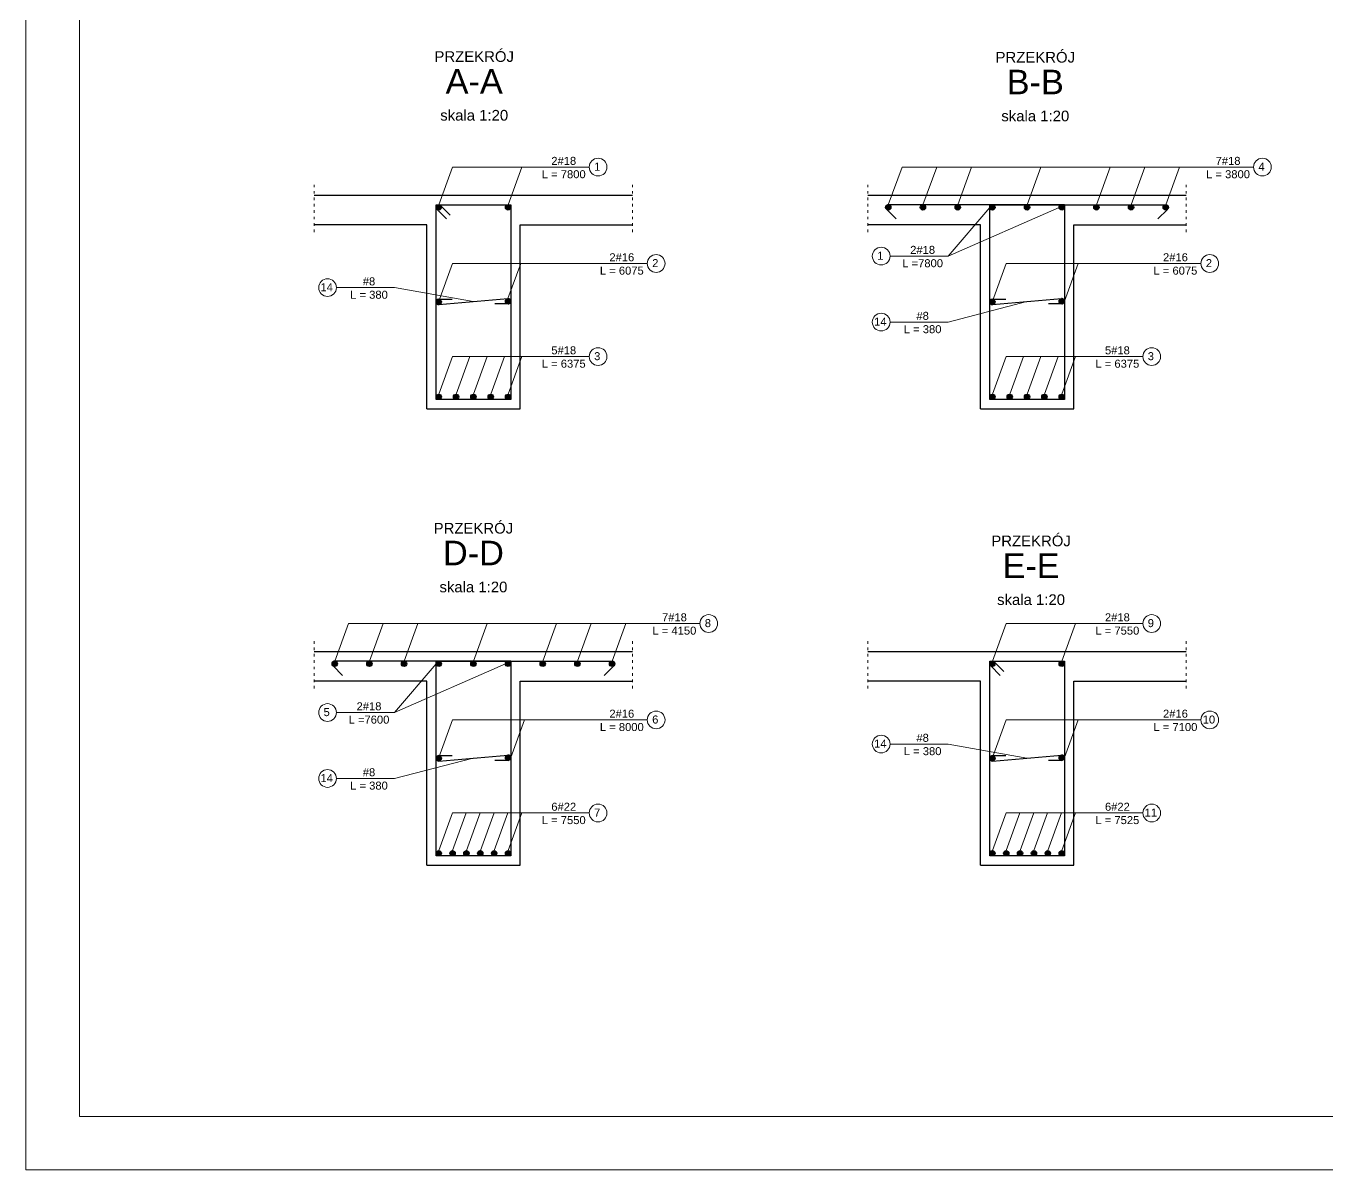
# Model space of a CAD drawing. Header units: millimetres. Extents: x 167217 to 300968, y 226456 to 301181.
# Drawn here: x 167217 to 179400, y 244368 to 255085 of the extents above; entities that cross this region are included whole.
import ezdxf

# ---------------------------------------------------------------- set-up
doc = ezdxf.new("R2010")
doc.units = ezdxf.units.MM
doc.linetypes.add('ACAD_ISO03W100', pattern=[30, 12, -18])
for name, color, linetype, lineweight in [('Linie', 7, 'Continuous', 5), ('opisówka', 255, 'Continuous', 5), ('Osie', 7, 'ACAD_ISO03W100', 5), ('Słupy', 1, 'Continuous', 25), ('zbrojenie dolne', 210, 'Continuous', 25), ('zbrojenie górne', 70, 'Continuous', 25)]:
    doc.layers.add(name, color=color, linetype=linetype, lineweight=lineweight)
doc.styles.add('KB2', font='arial.ttf', dxfattribs={"height": 230})

# ---------------------------------------------------------------- blocks, each defined once
blk = doc.blocks.new('*U180')
at = {"layer": 'zbrojenie dolne', "ltscale": 100}
h = blk.add_hatch(color=256, dxfattribs=at)
h.dxf.hatch_style = 1
h.paths.add_polyline_path([(25, 0, 1), (-25, 0, 1)])
blk.add_circle((0, 0), 25, dxfattribs=at)
blk = doc.blocks.new('*U181')
at = {"layer": 'zbrojenie górne', "color": 0, "linetype": 'ByBlock', "lineweight": -2, "transparency": 16777216}
for p in [(0, 0), (162.5, 0), (325, 0), (487.5, 0), (650, 0)]:
    blk.add_blockref('*U180', p, dxfattribs=at)
blk = doc.blocks.new('*U186')
at = {"layer": 'opisówka', "ltscale": 100}
blk.add_line((-64, -176), (64, 176), dxfattribs=at)
blk = doc.blocks.new('*U187')
at = {"layer": 'zbrojenie górne', "color": 0, "linetype": 'ByBlock', "lineweight": -2, "transparency": 16777216}
for p in [(0, 0), (162.5, 0), (325, 0), (487.5, 0), (650, 0)]:
    blk.add_blockref('*U186', p, dxfattribs=at)
blk = doc.blocks.new('*U188')
at = {"layer": 'opisówka', "ltscale": 100}
blk.add_line((-64, -176), (64, 176), dxfattribs=at)
blk = doc.blocks.new('*U189')
at = {"layer": 'zbrojenie górne', "color": 0, "linetype": 'ByBlock', "lineweight": -2, "transparency": 16777216}
for p in [(0, 0), (650, 0)]:
    blk.add_blockref('*U188', p, dxfattribs=at)
blk = doc.blocks.new('*U192')
at = {"layer": 'opisówka', "ltscale": 100}
blk.add_line((-64, -176), (64, 176), dxfattribs=at)
blk = doc.blocks.new('*U193')
at = {"layer": 'zbrojenie górne', "color": 0, "linetype": 'ByBlock', "lineweight": -2, "transparency": 16777216}
for p in [(0, 0), (650, 0)]:
    blk.add_blockref('*U192', p, dxfattribs=at)
blk = doc.blocks.new('*U194')
at = {"layer": 'zbrojenie dolne', "ltscale": 100}
h = blk.add_hatch(color=256, dxfattribs=at)
h.dxf.hatch_style = 1
h.paths.add_polyline_path([(25, 0, 1), (-25, 0, 1)])
blk.add_circle((0, 0), 25, dxfattribs=at)
blk = doc.blocks.new('*U195')
at = {"layer": 'zbrojenie górne', "color": 0, "linetype": 'ByBlock', "lineweight": -2, "transparency": 16777216}
for p in [(0, 0), (130, 0), (260, 0), (390, 0), (520, 0), (650, 0)]:
    blk.add_blockref('*U194', p, dxfattribs=at)
blk = doc.blocks.new('*U196')
at = {"layer": 'opisówka', "ltscale": 100}
blk.add_line((-64, -176), (64, 176), dxfattribs=at)
blk = doc.blocks.new('*U197')
at = {"layer": 'zbrojenie górne', "color": 0, "linetype": 'ByBlock', "lineweight": -2, "transparency": 16777216}
for p in [(0, 0), (130, 0), (260, 0), (390, 0), (520, 0), (650, 0)]:
    blk.add_blockref('*U196', p, dxfattribs=at)
blk = doc.blocks.new('*U198')
at = {"layer": 'zbrojenie dolne', "ltscale": 100}
h = blk.add_hatch(color=256, dxfattribs=at)
h.dxf.hatch_style = 1
h.paths.add_polyline_path([(25, 0, 1), (-25, 0, 1)])
blk.add_circle((0, 0), 25, dxfattribs=at)
blk = doc.blocks.new('*U199')
at = {"layer": 'zbrojenie górne', "color": 0, "linetype": 'ByBlock', "lineweight": -2, "transparency": 16777216}
for p in [(0, 0), (162.5, 0), (325, 0), (487.5, 0), (650, 0)]:
    blk.add_blockref('*U198', p, dxfattribs=at)
blk = doc.blocks.new('*U200')
at = {"layer": 'opisówka', "ltscale": 100}
blk.add_line((-64, -176), (64, 176), dxfattribs=at)
blk = doc.blocks.new('*U201')
at = {"layer": 'zbrojenie górne', "color": 0, "linetype": 'ByBlock', "lineweight": -2, "transparency": 16777216}
for p in [(0, 0), (162.5, 0), (325, 0), (487.5, 0), (650, 0)]:
    blk.add_blockref('*U200', p, dxfattribs=at)
blk = doc.blocks.new('*U202')
at = {"layer": 'zbrojenie dolne', "ltscale": 100}
h = blk.add_hatch(color=256, dxfattribs=at)
h.dxf.hatch_style = 1
h.paths.add_polyline_path([(25, 0, 1), (-25, 0, 1)])
blk.add_circle((0, 0), 25, dxfattribs=at)
blk = doc.blocks.new('*U203')
at = {"layer": 'zbrojenie górne', "color": 0, "linetype": 'ByBlock', "lineweight": -2, "transparency": 16777216}
for p in [(0, 0), (130, 0), (260, 0), (390, 0), (520, 0), (650, 0)]:
    blk.add_blockref('*U202', p, dxfattribs=at)
blk = doc.blocks.new('*U204')
at = {"layer": 'opisówka', "ltscale": 100}
blk.add_line((-64, -176), (64, 176), dxfattribs=at)
blk = doc.blocks.new('*U205')
at = {"layer": 'zbrojenie górne', "color": 0, "linetype": 'ByBlock', "lineweight": -2, "transparency": 16777216}
for p in [(0, 0), (130, 0), (260, 0), (390, 0), (520, 0), (650, 0)]:
    blk.add_blockref('*U204', p, dxfattribs=at)

msp = doc.modelspace()

# ---------------------------------------------------------------- hatches: boundary and pattern name
at = {"layer": 'zbrojenie dolne', "ltscale": 100}
h = msp.add_hatch(color=256, dxfattribs=at)
h.dxf.hatch_style = 1
h.paths.add_polyline_path([(171109.5, 253386, 1), (171059.5, 253386, 1)])
h = msp.add_hatch(color=256, dxfattribs=at)
h.dxf.hatch_style = 1
h.paths.add_polyline_path([(171759.5, 253386, 1), (171709.5, 253386, 1)])
h = msp.add_hatch(color=256, dxfattribs=at)
h.dxf.hatch_style = 1
h.paths.add_polyline_path([(175273.2, 253386, -1), (175323.2, 253386, -1)])
h = msp.add_hatch(color=256, dxfattribs=at)
h.dxf.hatch_style = 1
h.paths.add_polyline_path([(175598.2, 253386, -1), (175648.2, 253386, -1)])
h = msp.add_hatch(color=256, dxfattribs=at)
h.dxf.hatch_style = 1
h.paths.add_polyline_path([(175923.2, 253386, -1), (175973.2, 253386, -1)])
h = msp.add_hatch(color=256, dxfattribs=at)
h.dxf.hatch_style = 1
h.paths.add_polyline_path([(176298.2, 253386, 1), (176248.2, 253386, 1)])
h = msp.add_hatch(color=256, dxfattribs=at)
h.dxf.hatch_style = 1
h.paths.add_polyline_path([(176298.2, 253386, 1), (176248.2, 253386, 1)])
h = msp.add_hatch(color=256, dxfattribs=at)
h.dxf.hatch_style = 1
h.paths.add_polyline_path([(176623.2, 253386, 1), (176573.2, 253386, 1)])
h = msp.add_hatch(color=256, dxfattribs=at)
h.dxf.hatch_style = 1
h.paths.add_polyline_path([(176948.2, 253386, 1), (176898.2, 253386, 1)])
h = msp.add_hatch(color=256, dxfattribs=at)
h.dxf.hatch_style = 1
h.paths.add_polyline_path([(176948.2, 253386, 1), (176898.2, 253386, 1)])
h = msp.add_hatch(color=256, dxfattribs=at)
h.dxf.hatch_style = 1
h.paths.add_polyline_path([(177273.2, 253386, 1), (177223.2, 253386, 1)])
h = msp.add_hatch(color=256, dxfattribs=at)
h.dxf.hatch_style = 1
h.paths.add_polyline_path([(177598.2, 253386, 1), (177548.2, 253386, 1)])
h = msp.add_hatch(color=256, dxfattribs=at)
h.dxf.hatch_style = 1
h.paths.add_polyline_path([(177923.2, 253386, 1), (177873.2, 253386, 1)])
h = msp.add_hatch(color=256, dxfattribs=at)
h.dxf.hatch_style = 1
h.paths.add_polyline_path([(171109.5, 252500.3, 1), (171059.5, 252500.3, 1)])
h = msp.add_hatch(color=256, dxfattribs=at)
h.dxf.hatch_style = 1
h.paths.add_polyline_path([(171759.6, 252506.3, 1), (171709.6, 252506.3, 1)])
h = msp.add_hatch(color=256, dxfattribs=at)
h.dxf.hatch_style = 1
h.paths.add_polyline_path([(176298.2, 252500.3, 1), (176248.2, 252500.3, 1)])
h = msp.add_hatch(color=256, dxfattribs=at)
h.dxf.hatch_style = 1
h.paths.add_polyline_path([(176948.3, 252506.3, 1), (176898.3, 252506.3, 1)])
h = msp.add_hatch(color=256, dxfattribs=at)
h.dxf.hatch_style = 1
h.paths.add_polyline_path([(170084.5, 249110.1, -1), (170134.5, 249110.1, -1)])
h = msp.add_hatch(color=256, dxfattribs=at)
h.dxf.hatch_style = 1
h.paths.add_polyline_path([(170409.5, 249110.1, -1), (170459.5, 249110.1, -1)])
h = msp.add_hatch(color=256, dxfattribs=at)
h.dxf.hatch_style = 1
h.paths.add_polyline_path([(170734.5, 249110.1, -1), (170784.5, 249110.1, -1)])
h = msp.add_hatch(color=256, dxfattribs=at)
h.dxf.hatch_style = 1
h.paths.add_polyline_path([(171109.5, 249110.1, 1), (171059.5, 249110.1, 1)])
h = msp.add_hatch(color=256, dxfattribs=at)
h.dxf.hatch_style = 1
h.paths.add_polyline_path([(171434.5, 249110.1, 1), (171384.5, 249110.1, 1)])
h = msp.add_hatch(color=256, dxfattribs=at)
h.dxf.hatch_style = 1
h.paths.add_polyline_path([(171759.5, 249110.1, 1), (171709.5, 249110.1, 1)])
h = msp.add_hatch(color=256, dxfattribs=at)
h.dxf.hatch_style = 1
h.paths.add_polyline_path([(172084.5, 249110.1, 1), (172034.5, 249110.1, 1)])
h = msp.add_hatch(color=256, dxfattribs=at)
h.dxf.hatch_style = 1
h.paths.add_polyline_path([(172409.5, 249110.1, 1), (172359.5, 249110.1, 1)])
h = msp.add_hatch(color=256, dxfattribs=at)
h.dxf.hatch_style = 1
h.paths.add_polyline_path([(172734.5, 249110.1, 1), (172684.5, 249110.1, 1)])
h = msp.add_hatch(color=256, dxfattribs=at)
h.dxf.hatch_style = 1
h.paths.add_polyline_path([(176298.2, 249110.1, 1), (176248.2, 249110.1, 1)])
h = msp.add_hatch(color=256, dxfattribs=at)
h.dxf.hatch_style = 1
h.paths.add_polyline_path([(176948.2, 249110.1, 1), (176898.2, 249110.1, 1)])
h = msp.add_hatch(color=256, dxfattribs=at)
h.dxf.hatch_style = 1
h.paths.add_polyline_path([(171109.5, 248224.4, 1), (171059.5, 248224.4, 1)])
h = msp.add_hatch(color=256, dxfattribs=at)
h.dxf.hatch_style = 1
h.paths.add_polyline_path([(171759.6, 248230.3, 1), (171709.6, 248230.3, 1)])
h = msp.add_hatch(color=256, dxfattribs=at)
h.dxf.hatch_style = 1
h.paths.add_polyline_path([(176298.2, 248224.4, 1), (176248.2, 248224.4, 1)])
h = msp.add_hatch(color=256, dxfattribs=at)
h.dxf.hatch_style = 1
h.paths.add_polyline_path([(176948.3, 248230.3, 1), (176898.3, 248230.3, 1)])

# ---------------------------------------------------------------- linework, layer by layer
at = {"layer": 'opisówka', "ltscale": 100}
for p, q in [((171212.8, 253763.4), (172495, 253763.4)), ((175298.2, 253411), (175426.5, 253763.4)), ((175426.5, 253763.4), (178720.9, 253763.4)), ((175623.2, 253411), (175751.5, 253763.4)), ((175948.2, 253411), (176076.5, 253763.4)), ((176598.2, 253411), (176726.5, 253763.4)), ((177248.2, 253411), (177376.5, 253763.4)), ((177573.2, 253411), (177701.5, 253763.4)), ((177898.2, 253411), (178026.5, 253763.4)), ((175858.6, 252929.6), (176248.2, 253386)), ((176898.2, 253386), (175858.6, 252929.6)), ((171084.4, 252507.8), (171212.7, 252860.2)), ((171212.7, 252860.2), (172494.8, 252860.2)), ((171731, 252531), (171853.8, 252860.2)), ((172494.8, 252860.2), (173039.2, 252860.2)), ((175314.3, 252929.6), (175858.6, 252929.6)), ((176273.1, 252507.8), (176401.4, 252860.2)), ((176401.4, 252860.2), (177683.5, 252860.2)), ((176948.2, 252508.1), (177076.5, 252860.5)), ((177683.5, 252860.2), (178227.9, 252860.2)), ((170125.6, 252634.2), (170669.9, 252634.2)), ((170669.9, 252634.2), (171407.7, 252503.2)), ((175858.6, 252311.6), (176596.4, 252503.2)), ((175314.3, 252311.6), (175858.6, 252311.6)), ((171212.8, 251988.4), (172495, 251988.4)), ((176401.5, 251988.4), (177683.7, 251988.4)), ((170109.5, 249135.1), (170237.8, 249487.4)), ((170237.8, 249487.4), (173532.2, 249487.4)), ((170434.5, 249135.1), (170562.8, 249487.4)), ((170759.5, 249135.1), (170887.8, 249487.4)), ((171409.5, 249135.1), (171537.8, 249487.4)), ((172059.5, 249135.1), (172187.8, 249487.4)), ((172384.5, 249135.1), (172512.8, 249487.4)), ((172709.5, 249135.1), (172837.8, 249487.4)), ((176401.5, 249487.4), (177683.7, 249487.4)), ((170669.9, 248653.7), (171059.5, 249110.1)), ((171709.5, 249110.1), (170669.9, 248653.7)), ((170125.6, 248653.7), (170669.9, 248653.7)), ((171084.4, 248231.9), (171212.7, 248584.3)), ((171212.7, 248584.3), (172494.8, 248584.3)), ((171759.5, 248232.1), (171887.8, 248584.5)), ((172494.8, 248584.3), (173039.2, 248584.3)), ((176273.1, 248231.9), (176401.4, 248584.3)), ((176401.4, 248584.3), (177683.5, 248584.3)), ((176948.2, 248232.1), (177076.5, 248584.5)), ((177683.5, 248584.3), (178227.9, 248584.3)), ((175314.3, 248358.3), (175858.6, 248358.3)), ((175858.6, 248358.3), (176596.4, 248227.2)), ((170669.9, 248035.7), (171407.7, 248227.2)), ((170125.6, 248035.7), (170669.9, 248035.7)), ((171212.8, 247712.4), (172495, 247712.4)), ((176401.5, 247712.4), (177683.7, 247712.4))]:
    msp.add_line(p, q, dxfattribs=at)
for points in [[(167216.5, 265367.8), (196916.5, 265367.8), (196916.5, 244367.8), (167216.5, 244367.8)], [(167716.5, 264867.8), (196416.5, 264867.8), (196416.5, 244867.8), (167716.5, 244867.8)]]:
    msp.add_lwpolyline(points, close=True, dxfattribs=at)
for centre in [(172578.1, 253763.4), (178804, 253763.4), (173122.3, 252860.2), (175231.2, 252929.6), (178311, 252860.2), (170042.5, 252634.2), (175231.2, 252311.6), (172578.1, 251988.4), (177766.8, 251988.4), (173615.3, 249487.4), (177766.8, 249487.4), (170042.5, 248653.7), (173122.3, 248584.3), (178311, 248584.3), (175231.2, 248358.3), (170042.5, 248035.7), (172578.1, 247712.4), (177766.8, 247712.4)]:
    msp.add_circle(centre, 83.1, dxfattribs=at)
at = {"layer": 'Osie', "ltscale": 2}
for p, q in [((169917.6, 253598.5), (169917.6, 253123.5)), ((172901.5, 253598.5), (172901.5, 253123.5)), ((175106.3, 253598.5), (175106.3, 253123.5)), ((178090.2, 253598.5), (178090.2, 253123.5)), ((169917.6, 249322.6), (169917.6, 248847.6)), ((172901.5, 249322.6), (172901.5, 248847.6)), ((175106.3, 249322.6), (175106.3, 248847.6)), ((178090.2, 249322.6), (178090.2, 248847.6))]:
    msp.add_line(p, q, dxfattribs=at)
at = {"layer": 'Słupy', "ltscale": 100}
for p, q in [((172901.5, 253498.5), (169917.6, 253498.5)), ((178090.2, 253498.5), (175106.3, 253498.5)), ((170972, 253223.5), (169917.6, 253223.5)), ((170972, 251498.5), (170972, 253223.5)), ((171847, 251498.5), (171847, 253223.5)), ((171847, 253223.5), (172901.5, 253223.5)), ((176160.7, 253223.5), (175106.3, 253223.5)), ((176160.7, 251498.5), (176160.7, 253223.5)), ((177035.7, 251498.5), (177035.7, 253223.5)), ((177035.7, 253223.5), (178090.2, 253223.5)), ((170972, 251498.5), (171847, 251498.5)), ((176160.7, 251498.5), (177035.7, 251498.5)), ((176160.7, 251498.5), (177035.7, 251498.5)), ((172901.5, 249222.6), (169917.6, 249222.6)), ((178090.2, 249222.6), (175106.3, 249222.6)), ((170972, 248947.6), (169917.6, 248947.6)), ((170972, 247222.6), (170972, 248947.6)), ((171847, 247222.6), (171847, 248947.6)), ((171847, 248947.6), (172901.5, 248947.6)), ((176160.7, 248947.6), (175106.3, 248947.6)), ((176160.7, 247222.6), (176160.7, 248947.6)), ((177035.7, 247222.6), (177035.7, 248947.6)), ((177035.7, 248947.6), (178090.2, 248947.6)), ((170972, 247222.6), (171847, 247222.6)), ((176160.7, 247222.6), (177035.7, 247222.6))]:
    msp.add_line(p, q, dxfattribs=at)
at = {"layer": 'zbrojenie dolne', "ltscale": 100}
for centre in [(171084.5, 253386), (171734.5, 253386), (175298.2, 253386), (175623.2, 253386), (175948.2, 253386), (176273.2, 253386), (176273.2, 253386), (176598.2, 253386), (176923.2, 253386), (176923.2, 253386), (177248.2, 253386), (177573.2, 253386), (177898.2, 253386), (171084.5, 252500.3), (171734.6, 252506.3), (176273.2, 252500.3), (176923.3, 252506.3), (170109.5, 249110.1), (170434.5, 249110.1), (170759.5, 249110.1), (171084.5, 249110.1), (171409.5, 249110.1), (171734.5, 249110.1), (172059.5, 249110.1), (172384.5, 249110.1), (172709.5, 249110.1), (176273.2, 249110.1), (176923.2, 249110.1), (171084.5, 248224.4), (171734.6, 248230.3), (176273.2, 248224.4), (176923.3, 248230.3)]:
    msp.add_circle(centre, 25, dxfattribs=at)
at = {"layer": 'zbrojenie górne', "ltscale": 100}
for p, q in [((171069.2, 253365.6), (171157.6, 253277.3)), ((171104.5, 253401), (171192.9, 253312.6)), ((175282.9, 253365.6), (175371.3, 253277.3)), ((176948.2, 253411), (175298.2, 253411)), ((176248.2, 253411), (177898.2, 253411)), ((177913.6, 253365.6), (177825.2, 253277.3)), ((171084.5, 252475.3), (171731, 252531)), ((171084.5, 252525.3), (171209.5, 252525.3)), ((171734.6, 252481.3), (171609.6, 252481.3)), ((176273.2, 252475.3), (176919.7, 252531)), ((176273.2, 252525.3), (176398.2, 252525.3)), ((176923.3, 252481.3), (176798.3, 252481.3)), ((170094.2, 249089.7), (170182.6, 249001.3)), ((171759.5, 249135.1), (170109.5, 249135.1)), ((171059.5, 249135.1), (172709.5, 249135.1)), ((172724.9, 249089.7), (172636.5, 249001.3)), ((176257.9, 249089.7), (176346.3, 249001.3)), ((176293.2, 249125.1), (176381.6, 249036.7)), ((171084.5, 248199.4), (171731, 248255.1)), ((171084.5, 248249.4), (171209.5, 248249.4)), ((171734.6, 248205.3), (171609.6, 248205.3)), ((176273.2, 248199.4), (176919.7, 248255.1)), ((176273.2, 248249.4), (176398.2, 248249.4)), ((176923.3, 248205.3), (176798.3, 248205.3))]:
    msp.add_line(p, q, dxfattribs=at)
for points in [[(171059.5, 253411), (171759.5, 253411), (171759.5, 251586), (171059.5, 251586)], [(176248.2, 253411), (176948.2, 253411), (176948.2, 251586), (176248.2, 251586)], [(171059.5, 249135.1), (171759.5, 249135.1), (171759.5, 247310.1), (171059.5, 247310.1)], [(176248.2, 249135.1), (176948.2, 249135.1), (176948.2, 247310.1), (176248.2, 247310.1)]]:
    msp.add_lwpolyline(points, close=True, dxfattribs=at)
for centre, radius, start, end in [((175298.7, 253385.6), 25.4, 91.05763, 231.54741), ((177897.8, 253385.6), 25.4, 308.45259, 88.94237), ((171084.5, 252500.3), 25, 90, 278.26347), ((171734.6, 252506.3), 25, 270, 98.26347), ((176273.2, 252500.3), 25, 90, 278.26347), ((176923.3, 252506.3), 25, 270, 98.26347), ((170109.5, 249110.1), 25, 90, 278.26347), ((170110, 249109.6), 25.4, 91.05763, 231.54741), ((172709.1, 249109.6), 25.4, 308.45259, 88.94237), ((171084.5, 248224.4), 25, 90, 278.26347), ((171734.6, 248230.3), 25, 270, 98.26347), ((176273.2, 248224.4), 25, 90, 278.26347), ((176923.3, 248230.3), 25, 270, 98.26347)]:
    msp.add_arc(centre, radius, start, end, dxfattribs=at)

# ---------------------------------------------------------------- block references
at = {"layer": 'zbrojenie górne'}
for name, p in [('*U189', (171148.7, 253587.2)), ('*U187', (171148.7, 251812.2)), ('*U201', (176337.4, 251812.2)), ('*U181', (171084.5, 251611)), ('*U199', (176273.2, 251611)), ('*U193', (176337.4, 249311.3)), ('*U205', (171148.7, 247536.3)), ('*U197', (176337.4, 247536.3)), ('*U203', (171084.5, 247335.1)), ('*U195', (176273.2, 247335.1))]:
    msp.add_blockref(name, p, dxfattribs=at)

# ---------------------------------------------------------------- texts
at = {"layer": 'Linie', "ltscale": 100, "attachment_point": 1, "style": 'KB2'}
for s, width, insert, char_height in [('\\pxqc;PRZEKRÓJ{\\H2.3x;\\PA-A\\P}skala 1:20', 2308.444, (170262.9, 254849.1), 100), ('\\pxqc;PRZEKRÓJ {\\H2.3x;\\PB-B\\P}skala 1:20', 2308.444, (175521.4, 254842.5), 100), ('\\A1;\\pxqc;2#18  \\PL = 7{\\fArial|b0|i0|c204|p34;8}00', 405.03, (172053.8, 253859.2), 75), ('\\pxqc;1', 136.168, (172501.9, 253804.6), 75), ('\\A1;\\pxqc;7#18  \\PL = 3800', 405.03, (178279.7, 253859.2), 75), ('\\pxqc;4', 136.168, (178727.8, 253804.6), 75), ('\\A1;\\pxqc;2#16  \\PL = 6075', 405.03, (172597.9, 252956), 75), ('\\pxqc;1', 136.168, (175155, 252970.8), 75), ('\\A1;\\pxqc;{\\fArial|b0|i0|c204|p34;2}#{\\fArial|b0|i0|c204|p34;1}8  \\PL ={\\fArial|b0|i0|c204|p34;7800}', 405.03, (175417.4, 253025.4), 75), ('\\A1;\\pxqc;2#16  \\PL = 6075', 405.03, (177786.6, 252956), 75), ('\\pxqc;2', 136.168, (173046.1, 252901.4), 75), ('\\pxqc;2', 136.168, (178234.8, 252901.4), 75), ('\\A1;\\pxqc;#8  \\PL = 380', 405.03, (170228.7, 252730.1), 75), ('\\pxqc;14', 136.168, (169966.3, 252675.5), 75), ('\\pxqc;14', 136.168, (175155, 252352.8), 75), ('\\A1;\\pxqc;#8  \\PL = 380', 405.03, (175417.4, 252407.4), 75), ('\\A1;\\pxqc;5#18  \\PL = 6375', 405.03, (172053.8, 252084.2), 75), ('\\A1;\\pxqc;5#18  \\PL = 6375', 405.03, (177242.5, 252084.2), 75), ('\\pxqc;3', 136.168, (172501.9, 252029.6), 75), ('\\pxqc;3', 136.168, (177690.6, 252029.6), 75), ('\\pxqc;PRZEKRÓJ{\\H2.3x;\\PD-D\\P}skala 1:20', 2308.444, (170255.6, 250429.8), 100), ('\\pxqc;PRZEKRÓJ\\P{\\H2.3x;E-E\\P}skala 1:20', 2308.444, (175481.8, 250311.1), 100), ('\\A1;\\pxqc;7#18  \\PL = 4150', 405.03, (173091, 249583.3), 75), ('\\pxqc;8', 136.168, (173539.1, 249528.7), 75), ('\\A1;\\pxqc;2#18  \\PL = 7550', 405.03, (177242.5, 249583.3), 75), ('\\pxqc;9', 136.168, (177690.6, 249528.7), 75), ('\\pxqc;{\\fArial|b0|i0|c204|p34;5}', 136.168, (169966.3, 248694.9), 75), ('\\A1;\\pxqc;{\\fArial|b0|i0|c204|p34;2}#{\\fArial|b0|i0|c204|p34;1}8  \\PL ={\\fArial|b0|i0|c204|p34;7600}', 405.03, (170228.7, 248749.5), 75), ('\\A1;\\pxqc;2#16\\PL = {\\fArial|b0|i0|c238|p34;800}0', 405.03, (172597.9, 248680.1), 75), ('\\A1;\\pxqc;2#16  \\PL = {\\fArial|b0|i0|c238|p34;710}0', 405.03, (177786.6, 248680.1), 75), ('\\pxqc;6', 136.168, (173046.1, 248625.5), 75), ('\\pxqc;10', 136.168, (178234.8, 248625.5), 75), ('\\A1;\\pxqc;#8  \\PL = 380', 405.03, (175417.4, 248454.1), 75), ('\\pxqc;14', 136.168, (175155, 248399.5), 75), ('\\pxqc;14', 136.168, (169966.3, 248076.9), 75), ('\\A1;\\pxqc;#8  \\PL = 380', 405.03, (170228.7, 248131.5), 75), ('\\A1;\\pxqc;6#22  \\PL = 7550', 405.03, (172053.8, 247808.3), 75), ('\\pxqc;7', 136.168, (172501.9, 247753.7), 75), ('\\A1;\\pxqc;6#22  \\PL = 7525', 405.03, (177242.5, 247808.3), 75), ('\\pxqc;11', 136.168, (177690.6, 247753.7), 75)]:
    msp.add_mtext_dynamic_manual_height_columns(s, width=width, gutter_width=1150, heights=[0], dxfattribs=dict(at, insert=insert, char_height=char_height))

doc.saveas('drawing.dxf')
